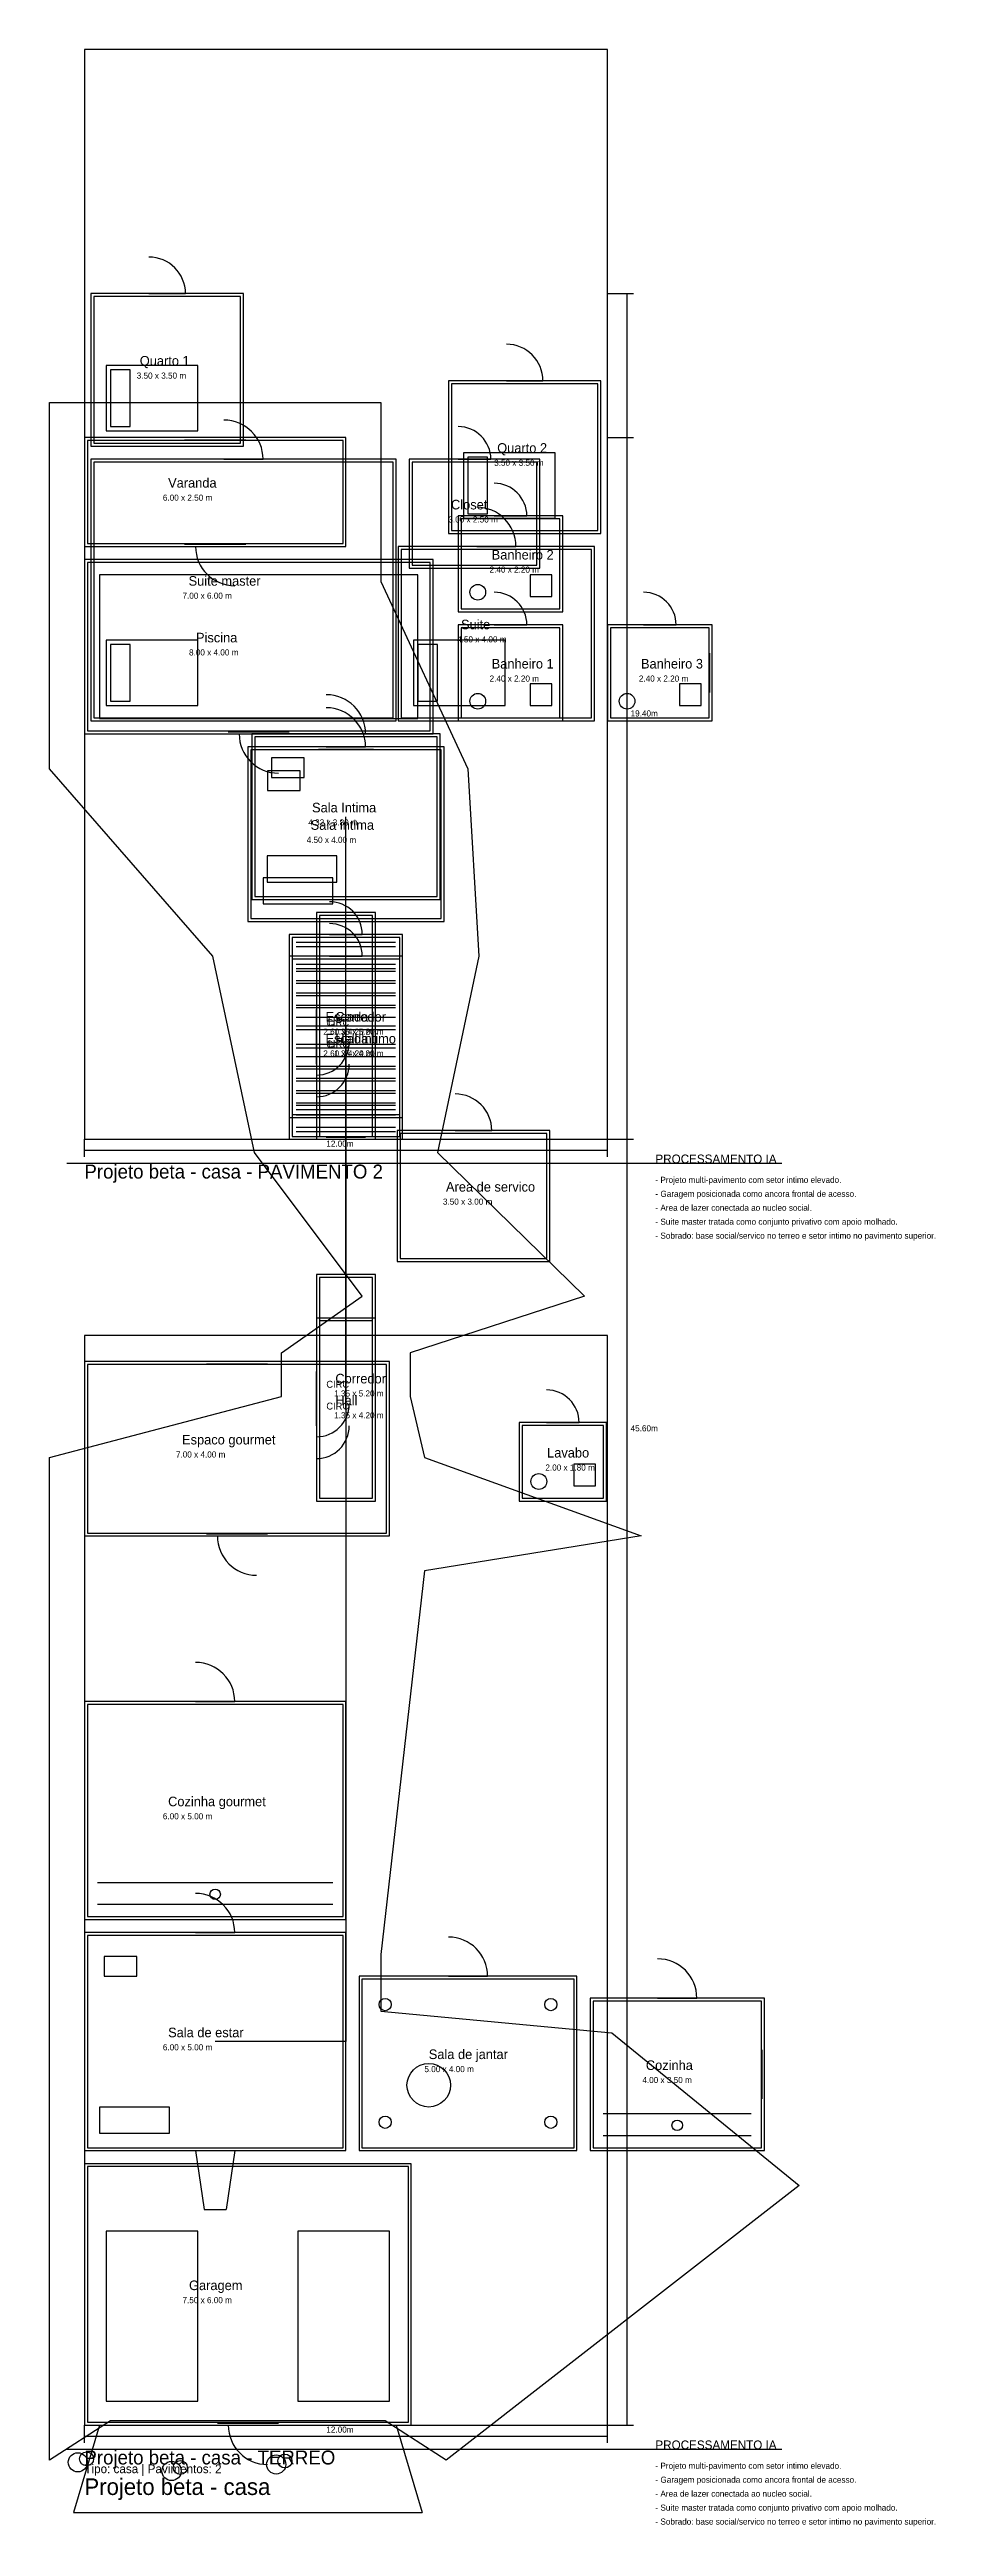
# Model space of a CAD drawing. Extents: x -0.8 to 19.5, y -2.3 to 54.5.
import ezdxf

# ---------------------------------------------------------------- set-up
doc = ezdxf.new("R2010")
doc.units = 0

msp = doc.modelspace()

# ---------------------------------------------------------------- linework, layer by layer
at = {"layer": 'CIRCULATION', "color": 8}
for p, q in [((6, 32.1), (6, 36.9)), ((6, 36.9), (6, 36.9)), ((6, 31.6), (6, 36.9)), ((6, 36.9), (6, 36.9)), ((6, 31.6), (6, 36.9)), ((6, 36.9), (6, 36.9)), ((6, 23.8), (6, 36.5)), ((6, 36.5), (6, 36.5)), ((6, 23.3), (6, 36.5)), ((6, 36.5), (6, 36.5)), ((6, 32.1), (6, 36.5)), ((6, 36.5), (6, 36.5)), ((6, 32.1), (6, 23.3)), ((6, 32.1), (6, 8.8)), ((6, 32.1), (6, 31.6)), ((6, 31.6), (6, 31.6)), ((6, 31.6), (6, 31.6)), ((6, 31.6), (6, 31.6)), ((6, 23.8), (6, 23.3)), ((6, 23.8), (6, 8.8)), ((6, 23.3), (6, 23.3)), ((6, 23.3), (6, 8.8)), ((6, 23.3), (6, 23.3)), ((6, 8.8), (3, 8.8)), ((6, 8.8), (3, 8.8)), ((6, 8.8), (3, 8.8))]:
    msp.add_line(p, q, dxfattribs=at)
at = {"layer": 'DIMS', "color": 1}
for p, q in [((12, 48.9), (12.6, 48.9)), ((12.45, 29.5), (12.45, 48.9)), ((12, 45.6), (12.6, 45.6)), ((12.45, 0), (12.45, 45.6)), ((0, 29.1), (0, 29.5)), ((0, 29.25), (12, 29.25)), ((12, 29.1), (12, 29.5)), ((12, 29.5), (12.6, 29.5)), ((0, -0.4), (0, 0)), ((12, -0.4), (12, 0)), ((12, 0), (12.6, 0)), ((0, -0.25), (12, -0.25))]:
    msp.add_line(p, q, dxfattribs=at)
at = {"layer": 'DOORS', "color": 1}
for p, q in [((1.48, 48.9), (2.32, 48.9)), ((9.68, 46.9), (10.52, 46.9)), ((3.2, 45.1), (4.1, 45.1)), ((8.575, 45.1), (9.325, 45.1)), ((9.4, 43.8), (10.15, 43.8)), ((2.55, 43.1), (3.45, 43.1)), ((9, 43.1), (9.9, 43.1)), ((9.4, 41.3), (10.15, 41.3)), ((12.825, 41.3), (13.575, 41.3)), ((3.55, 38.8), (4.45, 38.8)), ((5.55, 38.8), (6.45, 38.8)), ((5.55, 38.5), (6.45, 38.5)), ((5.625, 34.2), (6.375, 34.2)), ((5.625, 33.7), (6.375, 33.7)), ((5.325, 31.725), (5.325, 32.475)), ((5.325, 31.225), (5.325, 31.975)), ((8.505, 29.7), (9.345, 29.7)), ((5.325, 23.425), (5.325, 24.175)), ((5.325, 22.925), (5.325, 23.675)), ((10.6, 23), (11.35, 23)), ((3.05, 20.4), (3.95, 20.4)), ((2.55, 16.6), (3.45, 16.6)), ((2.55, 11.3), (3.45, 11.3)), ((8.35, 10.3), (9.25, 10.3)), ((13.15, 9.8), (14.05, 9.8)), ((3.3, 0), (4.2, 0))]:
    msp.add_line(p, q, dxfattribs=at)
at = {"layer": 'DOORS', "color": 6}
for centre, radius, start, end in [((1.48, 48.9), 0.84, 0, 90), ((9.68, 46.9), 0.84, 0, 90), ((3.2, 45.1), 0.9, 0, 90), ((8.575, 45.1), 0.75, 0, 90), ((9.4, 43.8), 0.75, 0, 90), ((9, 43.1), 0.9, 0, 90), ((3.45, 43.1), 0.9, 180, 270), ((9.4, 41.3), 0.75, 0, 90), ((12.825, 41.3), 0.75, 0, 90), ((5.55, 38.8), 0.9, 0, 90), ((5.55, 38.5), 0.9, 0, 90), ((4.45, 38.8), 0.9, 180, 270), ((5.625, 34.2), 0.75, 0, 90), ((5.625, 33.7), 0.75, 0, 90), ((5.325, 31.725), 0.75, 270, 360), ((5.325, 31.225), 0.75, 270, 360), ((8.505, 29.7), 0.84, 0, 90), ((5.325, 23.425), 0.75, 270, 360), ((10.6, 23), 0.75, 0, 90), ((5.325, 22.925), 0.75, 270, 360), ((3.95, 20.4), 0.9, 180, 270), ((2.55, 16.6), 0.9, 0, 90), ((2.55, 11.3), 0.9, 0, 90), ((8.35, 10.3), 0.9, 0, 90), ((13.15, 9.8), 0.9, 0, 90), ((4.2, 0), 0.9, 180, 270)]:
    msp.add_arc(centre, radius, start, end, dxfattribs=at)
at = {"layer": 'FIXTURES', "color": 4}
for p, q in [((10.725, 42.45), (10.225, 42.45)), ((10.225, 42.45), (10.225, 41.95)), ((10.725, 41.95), (10.725, 42.45)), ((10.225, 41.95), (10.725, 41.95)), ((10.725, 39.95), (10.225, 39.95)), ((10.225, 39.95), (10.225, 39.45)), ((10.725, 39.45), (10.725, 39.95)), ((14.15, 39.95), (13.65, 39.95)), ((13.65, 39.95), (13.65, 39.45)), ((14.15, 39.45), (14.15, 39.95)), ((10.225, 39.45), (10.725, 39.45)), ((13.65, 39.45), (14.15, 39.45)), ((11.725, 22.05), (11.225, 22.05)), ((11.225, 22.05), (11.225, 21.55)), ((11.725, 21.55), (11.725, 22.05)), ((11.225, 21.55), (11.725, 21.55))]:
    msp.add_line(p, q, dxfattribs=at)
at = {"layer": 'FIXTURES', "color": 3}
for p, q in [((0.3, 12.45), (5.7, 12.45)), ((0.3, 11.95), (5.7, 11.95)), ((11.9, 7.15), (15.3, 7.15)), ((11.9, 6.65), (15.3, 6.65))]:
    msp.add_line(p, q, dxfattribs=at)
at = {"layer": 'FIXTURES', "color": 2}
for centre in [(9.025, 42.05), (9.025, 39.55), (12.45, 39.55), (10.425, 21.65)]:
    msp.add_circle(centre, 0.18, dxfattribs=at)
at = {"layer": 'FIXTURES', "color": 1}
for centre in [(3, 12.18), (13.6, 6.88)]:
    msp.add_circle(centre, 0.12, dxfattribs=at)
at = {"layer": 'FURNITURE', "color": 6}
for p, q in [((2.6, 47.25), (0.5, 47.25)), ((0.5, 47.25), (0.5, 45.75)), ((2.6, 45.75), (2.6, 47.25)), ((0.5, 45.75), (2.6, 45.75)), ((10.8, 45.25), (8.7, 45.25)), ((8.7, 45.25), (8.7, 43.75)), ((10.8, 43.75), (10.8, 45.25)), ((8.7, 43.75), (10.8, 43.75)), ((2.6, 40.95), (0.5, 40.95)), ((0.5, 40.95), (0.5, 39.45)), ((2.6, 39.45), (2.6, 40.95)), ((9.65, 40.95), (7.55, 40.95)), ((7.55, 40.95), (7.55, 39.45)), ((9.65, 39.45), (9.65, 40.95)), ((0.5, 39.45), (2.6, 39.45)), ((7.55, 39.45), (9.65, 39.45)), ((5.04, 38.25), (4.29, 38.25)), ((4.29, 38.25), (4.29, 37.8)), ((5.04, 37.8), (5.04, 38.25)), ((4.95, 37.95), (4.2, 37.95)), ((4.2, 37.95), (4.2, 37.5)), ((4.29, 37.8), (5.04, 37.8)), ((4.95, 37.5), (4.95, 37.95)), ((4.2, 37.5), (4.95, 37.5)), ((5.79, 36), (4.19, 36)), ((4.19, 36), (4.19, 35.4)), ((5.79, 35.4), (5.79, 36)), ((5.7, 35.5), (4.1, 35.5)), ((4.1, 35.5), (4.1, 34.9)), ((4.19, 35.4), (5.79, 35.4)), ((5.7, 34.9), (5.7, 35.5)), ((4.1, 34.9), (5.7, 34.9)), ((1.2, 10.75), (0.45, 10.75)), ((0.45, 10.75), (0.45, 10.3)), ((0.45, 10.3), (1.2, 10.3)), ((1.2, 10.3), (1.2, 10.75)), ((1.95, 7.3), (0.35, 7.3)), ((0.35, 7.3), (0.35, 6.7)), ((1.95, 6.7), (1.95, 7.3)), ((0.35, 6.7), (1.95, 6.7))]:
    msp.add_line(p, q, dxfattribs=at)
at = {"layer": 'FURNITURE', "color": 8}
for p, q in [((1.05, 47.15), (0.6, 47.15)), ((0.6, 47.15), (0.6, 45.85)), ((1.05, 45.85), (1.05, 47.15)), ((0.6, 45.85), (1.05, 45.85)), ((9.25, 45.15), (8.8, 45.15)), ((8.8, 45.15), (8.8, 43.85)), ((9.25, 43.85), (9.25, 45.15)), ((8.8, 43.85), (9.25, 43.85)), ((1.05, 40.85), (0.6, 40.85)), ((0.6, 40.85), (0.6, 39.55)), ((1.05, 39.55), (1.05, 40.85)), ((8.1, 40.85), (7.65, 40.85)), ((7.65, 40.85), (7.65, 39.55)), ((8.1, 39.55), (8.1, 40.85)), ((0.6, 39.55), (1.05, 39.55)), ((7.65, 39.55), (8.1, 39.55))]:
    msp.add_line(p, q, dxfattribs=at)
at = {"layer": 'FURNITURE', "color": 5}
for p, q in [((2.6, 4.45), (0.5, 4.45)), ((0.5, 4.45), (0.5, 0.55)), ((2.6, 0.55), (2.6, 4.45)), ((7, 4.45), (4.9, 4.45)), ((4.9, 4.45), (4.9, 0.55)), ((7, 0.55), (7, 4.45)), ((0.5, 0.55), (2.6, 0.55)), ((4.9, 0.55), (7, 0.55))]:
    msp.add_line(p, q, dxfattribs=at)
at = {"layer": 'FURNITURE', "color": 2}
for centre, radius in [((6.9, 9.65), 0.14), ((10.7, 9.65), 0.14), ((7.9, 7.8), 0.5), ((6.9, 6.95), 0.14), ((10.7, 6.95), 0.14)]:
    msp.add_circle(centre, radius, dxfattribs=at)
at = {"layer": 'GUIDES', "color": 9}
for p, q in [((-0.4, 28.95), (16, 28.95)), ((-0.4, -0.55), (16, -0.55))]:
    msp.add_line(p, q, dxfattribs=at)
at = {"layer": 'LANDSCAPE', "color": 4}
for p, q in [((7.65, 42.45), (0.35, 42.45)), ((0.35, 42.45), (0.35, 39.15)), ((7.65, 39.15), (7.65, 42.45)), ((0.35, 39.15), (7.65, 39.15))]:
    msp.add_line(p, q, dxfattribs=at)
at = {"layer": 'LANDSCAPE', "color": 3}
for p, q in [((2.55, 6.3), (2.75, 4.95)), ((3.45, 6.3), (3.25, 4.95)), ((2.75, 4.95), (3.25, 4.95))]:
    msp.add_line(p, q, dxfattribs=at)
at = {"layer": 'LANDSCAPE', "color": 2}
for p, q in [((0.35, 0), (-0.25, -2)), ((7.15, 0), (7.75, -2)), ((-0.25, -2), (7.75, -2))]:
    msp.add_line(p, q, dxfattribs=at)
at = {"layer": 'LANDSCAPE', "color": 3}
for centre, radius in [((-0.15, -0.85), 0.22), ((0.05, -0.77), 0.16), ((2, -1.05), 0.22), ((2.2, -0.97), 0.16), ((4.4, -0.9), 0.22), ((4.6, -0.82), 0.16)]:
    msp.add_circle(centre, radius, dxfattribs=at)
at = {"layer": 'OUTLINE', "color": 3}
for p, q in [((-0.8, 42.3), (-0.8, 46.4)), ((-0.8, 46.4), (6.8, 46.4)), ((6.8, 46.4), (6.8, 42.3)), ((-0.8, 38), (-0.8, 42.3)), ((6.8, 42.3), (8.8, 38)), ((2.95, 33.7), (-0.8, 38)), ((8.8, 38), (9.05, 33.7)), ((3.9, 29.2), (2.95, 33.7)), ((9.05, 33.7), (8.1, 29.2)), ((6.375, 25.9), (3.9, 29.2)), ((8.1, 29.2), (11.475, 25.9)), ((4.525, 24.6), (6.375, 25.9)), ((11.475, 25.9), (7.475, 24.6)), ((4.525, 23.6), (4.525, 24.6)), ((7.475, 24.6), (7.475, 23.6)), ((-0.8, 22.2), (4.525, 23.6)), ((7.475, 23.6), (7.8, 22.2)), ((-0.8, 20.4), (-0.8, 22.2)), ((7.8, 22.2), (12.775, 20.4)), ((-0.8, 19.6), (-0.8, 20.4)), ((12.775, 20.4), (7.8, 19.6)), ((-0.8, 10.8), (-0.8, 19.6)), ((7.8, 19.6), (6.8, 10.8)), ((-0.8, 9.5), (-0.8, 10.8)), ((6.8, 10.8), (6.8, 9.5)), ((-0.8, 9), (-0.8, 9.5)), ((6.8, 9.5), (12.1, 9)), ((-0.8, 5.5), (-0.8, 9)), ((12.1, 9), (16.4, 5.5)), ((-0.8, -0.8), (-0.8, 5.5)), ((16.4, 5.5), (8.3, -0.8)), ((0.6, 0.1), (-0.8, -0.8)), ((6.9, 0.1), (0.6, 0.1)), ((8.3, -0.8), (6.9, 0.1))]:
    msp.add_line(p, q, dxfattribs=at)
at = {"layer": 'PLOT', "color": 8}
for p, q in [((12, 54.5), (0, 54.5)), ((0, 54.5), (0, 29.5)), ((12, 29.5), (12, 54.5)), ((0, 29.5), (12, 29.5)), ((12, 25), (0, 25)), ((0, 25), (0, 0)), ((12, 0), (12, 25)), ((0, 0), (12, 0))]:
    msp.add_line(p, q, dxfattribs=at)
at = {"layer": 'STAIRS', "color": 4}
for p, q in [((4.86, 34.02), (7.14, 34.02)), ((4.86, 33.92), (7.14, 33.92)), ((4.86, 33.64), (7.14, 33.64)), ((4.86, 33.52), (7.14, 33.52)), ((4.86, 33.42), (7.14, 33.42)), ((4.86, 33.36), (7.14, 33.36)), ((4.86, 33.14), (7.14, 33.14)), ((4.86, 33.08), (7.14, 33.08)), ((4.86, 32.86), (7.14, 32.86)), ((4.86, 32.8), (7.14, 32.8)), ((4.86, 32.58), (7.14, 32.58)), ((4.86, 32.52), (7.14, 32.52)), ((4.86, 32.3), (7.14, 32.3)), ((4.86, 32.02), (7.14, 32.02)), ((4.86, 31.68), (7.14, 31.68)), ((4.86, 31.4), (7.14, 31.4)), ((4.86, 31.18), (7.14, 31.18)), ((4.86, 31.12), (7.14, 31.12)), ((4.86, 30.9), (7.14, 30.9)), ((4.86, 30.84), (7.14, 30.84)), ((4.86, 30.62), (7.14, 30.62)), ((4.86, 30.56), (7.14, 30.56)), ((4.86, 30.34), (7.14, 30.34)), ((4.86, 30.28), (7.14, 30.28)), ((4.86, 30.18), (7.14, 30.18)), ((4.86, 30.06), (7.14, 30.06)), ((4.86, 29.78), (7.14, 29.78)), ((4.86, 29.68), (7.14, 29.68))]:
    msp.add_line(p, q, dxfattribs=at)
at = {"layer": 'STAIRS', "color": 1}
for p, q in [((4.86, 32.1), (7.14, 32.1)), ((4.86, 31.6), (7.14, 31.6))]:
    msp.add_line(p, q, dxfattribs=at)
at = {"layer": 'WALLS', "color": 7}
for p, q in [((3.65, 48.9), (0.15, 48.9)), ((0.15, 48.9), (0.15, 45.4)), ((3.65, 45.4), (3.65, 48.9)), ((11.85, 46.9), (8.35, 46.9)), ((8.35, 46.9), (8.35, 43.4)), ((11.85, 43.4), (11.85, 46.9)), ((6, 45.6), (0, 45.6)), ((0, 45.6), (0, 43.1)), ((6, 43.1), (6, 45.6)), ((0.15, 45.4), (3.65, 45.4)), ((7.15, 45.1), (0.15, 45.1)), ((0.15, 45.1), (0.15, 39.1)), ((7.15, 39.1), (7.15, 45.1)), ((10.45, 45.1), (7.45, 45.1)), ((7.45, 45.1), (7.45, 42.6)), ((10.45, 42.6), (10.45, 45.1)), ((10.975, 43.8), (8.575, 43.8)), ((8.575, 43.8), (8.575, 41.6)), ((10.975, 41.6), (10.975, 43.8)), ((8.35, 43.4), (11.85, 43.4)), ((0, 43.1), (6, 43.1)), ((8, 42.8), (0, 42.8)), ((0, 42.8), (0, 38.8)), ((11.7, 43.1), (7.2, 43.1)), ((7.2, 43.1), (7.2, 39.1)), ((8, 38.8), (8, 42.8)), ((11.7, 39.1), (11.7, 43.1)), ((7.45, 42.6), (10.45, 42.6)), ((8.575, 41.6), (10.975, 41.6)), ((10.975, 41.3), (8.575, 41.3)), ((8.575, 41.3), (8.575, 39.1)), ((10.975, 39.1), (10.975, 41.3)), ((14.4, 41.3), (12, 41.3)), ((12, 41.3), (12, 39.1)), ((14.4, 39.1), (14.4, 41.3)), ((0, 38.8), (8, 38.8)), ((0.15, 39.1), (7.15, 39.1)), ((8.16, 38.8), (3.84, 38.8)), ((3.84, 38.8), (3.84, 35)), ((7.2, 39.1), (11.7, 39.1)), ((8.16, 35), (8.16, 38.8)), ((8.575, 39.1), (10.975, 39.1)), ((12, 39.1), (14.4, 39.1)), ((8.25, 38.5), (3.75, 38.5)), ((3.75, 38.5), (3.75, 34.5)), ((8.25, 34.5), (8.25, 38.5)), ((3.84, 35), (8.16, 35)), ((6.675, 34.7), (5.325, 34.7)), ((5.325, 34.7), (5.325, 29.5)), ((6.675, 29.5), (6.675, 34.7)), ((3.75, 34.5), (8.25, 34.5)), ((7.3, 34.2), (4.7, 34.2)), ((4.7, 34.2), (4.7, 30)), ((7.3, 30), (7.3, 34.2)), ((7.3, 33.7), (4.7, 33.7)), ((4.7, 33.7), (4.7, 29.5)), ((6.675, 33.7), (5.325, 33.7)), ((5.325, 33.7), (5.325, 29.5)), ((6.675, 29.5), (6.675, 33.7)), ((7.3, 29.5), (7.3, 33.7)), ((4.7, 30), (7.3, 30)), ((10.675, 29.7), (7.175, 29.7)), ((7.175, 29.7), (7.175, 26.7)), ((10.675, 26.7), (10.675, 29.7)), ((4.7, 29.5), (7.3, 29.5)), ((5.325, 29.5), (6.675, 29.5)), ((5.325, 29.5), (6.675, 29.5)), ((6.675, 26.4), (5.325, 26.4)), ((5.325, 26.4), (5.325, 21.2)), ((6.675, 21.2), (6.675, 26.4)), ((7.175, 26.7), (10.675, 26.7)), ((6.675, 25.4), (5.325, 25.4)), ((5.325, 25.4), (5.325, 21.2)), ((6.675, 21.2), (6.675, 25.4)), ((7, 24.4), (0, 24.4)), ((0, 24.4), (0, 20.4)), ((7, 20.4), (7, 24.4)), ((11.975, 23), (9.975, 23)), ((9.975, 23), (9.975, 21.2)), ((11.975, 21.2), (11.975, 23)), ((5.325, 21.2), (6.675, 21.2)), ((5.325, 21.2), (6.675, 21.2)), ((9.975, 21.2), (11.975, 21.2)), ((0, 20.4), (7, 20.4)), ((6, 16.6), (0, 16.6)), ((0, 16.6), (0, 11.6)), ((6, 11.6), (6, 16.6)), ((0, 11.6), (6, 11.6)), ((6, 11.3), (0, 11.3)), ((0, 11.3), (0, 6.3)), ((6, 6.3), (6, 11.3)), ((11.3, 10.3), (6.3, 10.3)), ((6.3, 10.3), (6.3, 6.3)), ((11.3, 6.3), (11.3, 10.3)), ((15.6, 9.8), (11.6, 9.8)), ((11.6, 9.8), (11.6, 6.3)), ((15.6, 6.3), (15.6, 9.8)), ((0, 6.3), (6, 6.3)), ((6.3, 6.3), (11.3, 6.3)), ((11.6, 6.3), (15.6, 6.3)), ((7.5, 6), (0, 6)), ((0, 6), (0, 0)), ((7.5, 0), (7.5, 6)), ((0, 0), (7.5, 0))]:
    msp.add_line(p, q, dxfattribs=at)
at = {"layer": 'WALLS_INNER', "color": 8}
for p, q in [((3.583, 48.832), (0.217, 48.832)), ((0.217, 48.832), (0.217, 45.468)), ((3.583, 45.468), (3.583, 48.832)), ((11.782, 46.832), (8.418, 46.832)), ((8.418, 46.832), (8.418, 43.468)), ((11.782, 43.468), (11.782, 46.832)), ((5.933, 45.532), (0.068, 45.532)), ((0.068, 45.532), (0.068, 43.168)), ((0.217, 45.468), (3.583, 45.468)), ((5.933, 43.168), (5.933, 45.532)), ((7.083, 45.032), (0.217, 45.032)), ((0.217, 45.032), (0.217, 39.168)), ((7.083, 39.168), (7.083, 45.032)), ((10.382, 45.032), (7.518, 45.032)), ((7.518, 45.032), (7.518, 42.668)), ((10.382, 42.668), (10.382, 45.032)), ((8.418, 43.468), (11.782, 43.468)), ((10.907, 43.733), (8.643, 43.733)), ((8.643, 43.733), (8.643, 41.668)), ((10.907, 41.668), (10.907, 43.733)), ((0.068, 43.168), (5.933, 43.168)), ((7.933, 42.732), (0.068, 42.732)), ((0.068, 42.732), (0.068, 38.867)), ((11.632, 43.032), (7.268, 43.032)), ((7.268, 43.032), (7.268, 39.168)), ((7.518, 42.668), (10.382, 42.668)), ((7.933, 38.867), (7.933, 42.732)), ((11.632, 39.168), (11.632, 43.032)), ((8.643, 41.668), (10.907, 41.668)), ((10.907, 41.233), (8.643, 41.233)), ((8.643, 41.233), (8.643, 39.168)), ((10.907, 39.168), (10.907, 41.233)), ((14.332, 41.233), (12.068, 41.233)), ((12.068, 41.233), (12.068, 39.168)), ((14.332, 39.168), (14.332, 41.233)), ((0.068, 38.867), (7.933, 38.867)), ((0.217, 39.168), (7.083, 39.168)), ((8.092, 38.732), (3.907, 38.732)), ((3.907, 38.732), (3.907, 35.068)), ((7.268, 39.168), (11.632, 39.168)), ((8.092, 35.068), (8.092, 38.732)), ((8.643, 39.168), (10.907, 39.168)), ((12.068, 39.168), (14.332, 39.168)), ((8.182, 38.432), (3.817, 38.432)), ((3.817, 38.432), (3.817, 34.568)), ((8.182, 34.568), (8.182, 38.432)), ((3.907, 35.068), (8.092, 35.068)), ((3.817, 34.568), (8.182, 34.568)), ((7.233, 34.133), (4.768, 34.133)), ((4.768, 34.133), (4.768, 30.067)), ((6.608, 34.633), (5.393, 34.633)), ((5.393, 34.633), (5.393, 29.567)), ((6.608, 29.567), (6.608, 34.633)), ((7.233, 30.067), (7.233, 34.133)), ((7.233, 33.633), (4.768, 33.633)), ((4.768, 33.633), (4.768, 29.567)), ((6.608, 33.633), (5.393, 33.633)), ((5.393, 33.633), (5.393, 29.567)), ((6.608, 29.567), (6.608, 33.633)), ((7.233, 29.567), (7.233, 33.633)), ((4.768, 30.067), (7.233, 30.067)), ((4.768, 29.567), (7.233, 29.567)), ((5.393, 29.567), (6.608, 29.567)), ((5.393, 29.567), (6.608, 29.567)), ((10.607, 29.633), (7.242, 29.633)), ((7.242, 29.633), (7.242, 26.767)), ((10.607, 26.767), (10.607, 29.633)), ((7.242, 26.767), (10.607, 26.767)), ((6.608, 26.332), (5.393, 26.332)), ((5.393, 26.332), (5.393, 21.267)), ((6.608, 21.267), (6.608, 26.332)), ((6.608, 25.332), (5.393, 25.332)), ((5.393, 25.332), (5.393, 21.267)), ((6.608, 21.267), (6.608, 25.332)), ((6.933, 24.332), (0.068, 24.332)), ((0.068, 24.332), (0.068, 20.467)), ((6.933, 20.467), (6.933, 24.332)), ((11.907, 22.933), (10.043, 22.933)), ((10.043, 22.933), (10.043, 21.267)), ((11.907, 21.267), (11.907, 22.933)), ((5.393, 21.267), (6.608, 21.267)), ((5.393, 21.267), (6.608, 21.267)), ((10.043, 21.267), (11.907, 21.267)), ((0.068, 20.467), (6.933, 20.467)), ((5.933, 16.533), (0.068, 16.533)), ((0.068, 16.533), (0.068, 11.668)), ((5.933, 11.668), (5.933, 16.533)), ((0.068, 11.668), (5.933, 11.668)), ((5.933, 11.232), (0.068, 11.232)), ((0.068, 11.232), (0.068, 6.367)), ((5.933, 6.367), (5.933, 11.232)), ((11.232, 10.232), (6.367, 10.232)), ((6.367, 10.232), (6.367, 6.367)), ((11.232, 6.367), (11.232, 10.232)), ((15.532, 9.732), (11.668, 9.732)), ((11.668, 9.732), (11.668, 6.367)), ((15.532, 6.367), (15.532, 9.732)), ((0.068, 6.367), (5.933, 6.367)), ((6.367, 6.367), (11.232, 6.367)), ((11.668, 6.367), (15.532, 6.367)), ((7.433, 5.933), (0.068, 5.933)), ((0.068, 5.933), (0.068, 0.068)), ((7.433, 0.068), (7.433, 5.933)), ((0.068, 0.068), (7.433, 0.068))]:
    msp.add_line(p, q, dxfattribs=at)
at = {"layer": 'WINDOWS', "color": 5}
for p, q in [((2.3, 45.55), (3.7, 45.55)), ((2.3, 43.15), (3.7, 43.15)), ((14.35, 39.75), (14.35, 40.65)), ((3.3, 38.85), (4.7, 38.85)), ((5.37, 38.45), (6.63, 38.45)), ((5.55, 29.55), (6.45, 29.55)), ((5.55, 29.55), (6.45, 29.55)), ((5.55, 29.55), (6.45, 29.55)), ((2.8, 24.35), (4.2, 24.35)), ((2.8, 20.45), (4.2, 20.45)), ((15.55, 7.49), (15.55, 8.61)), ((3.05, 0.05), (4.45, 0.05))]:
    msp.add_line(p, q, dxfattribs=at)

# ---------------------------------------------------------------- texts
at = {"layer": 'DIMS', "color": 1}
for s, p in [('19.40m', (12.53, 39.2)), ('12.00m', (5.55, 29.33)), ('45.60m', (12.53, 22.8)), ('12.00m', (5.55, -0.17))]:
    msp.add_text(s, height=0.14, dxfattribs=at).set_placement(p)
at = {"layer": 'STAIRS', "color": 1}
for p in [(5.584, 32.1), (5.584, 31.6)]:
    msp.add_text('UP', height=0.18, dxfattribs=at).set_placement(p)
at = {"layer": 'TEXT', "color": 2}
for s, height, p in [('Quarto 1', 0.22, (1.27, 47.25)), ('Quarto 2', 0.22, (9.47, 45.25)), ('Varanda', 0.22, (1.92, 44.45)), ('Closet', 0.22, (8.41, 43.95)), ('Banheiro 2', 0.22, (9.343, 42.8)), ('Suite master', 0.22, (2.39, 42.2)), ('Piscina', 0.22, (2.56, 40.9)), ('Suite', 0.22, (8.64, 41.2)), ('Banheiro 1', 0.22, (9.343, 40.3)), ('Banheiro 3', 0.22, (12.768, 40.3)), ('Sala Intima', 0.22, (5.222, 37)), ('Sala intima', 0.22, (5.19, 36.6)), ('Escada', 0.22, (5.532, 32.2)), ('Corredor', 0.22, (5.757, 32.2)), ('Escada', 0.22, (5.532, 31.7)), ('Hall Intimo', 0.22, (5.757, 31.7)), ('Area de servico', 0.22, (8.295, 28.3)), ('Corredor', 0.22, (5.757, 23.9)), ('Hall', 0.22, (5.757, 23.4)), ('Espaco gourmet', 0.22, (2.24, 22.5)), ('Lavabo', 0.22, (10.615, 22.2)), ('Cozinha gourmet', 0.22, (1.92, 14.2)), ('Sala de estar', 0.22, (1.92, 8.9)), ('Sala de jantar', 0.22, (7.9, 8.4)), ('Cozinha', 0.22, (12.88, 8.15)), ('Garagem', 0.22, (2.4, 3.1)), ('Projeto beta - casa', 0.38, (0, -1.6))]:
    msp.add_text(s, height=height, dxfattribs=at).set_placement(p)
at = {"layer": 'TEXT', "color": 8}
for s, height, p in [('3.50 x 3.50 m', 0.14, (1.2, 46.95)), ('3.50 x 3.50 m', 0.14, (9.4, 44.95)), ('6.00 x 2.50 m', 0.14, (1.8, 44.15)), ('3.00 x 2.50 m', 0.14, (8.35, 43.65)), ('2.40 x 2.20 m', 0.14, (9.295, 42.5)), ('7.00 x 6.00 m', 0.14, (2.25, 41.9)), ('4.50 x 4.00 m', 0.14, (8.55, 40.9)), ('8.00 x 4.00 m', 0.14, (2.4, 40.6)), ('2.40 x 2.20 m', 0.14, (9.295, 40)), ('2.40 x 2.20 m', 0.14, (12.72, 40)), ('4.50 x 4.00 m', 0.14, (5.1, 36.3)), ('4.32 x 3.80 m', 0.14, (5.136, 36.7)), ('2.60 x 4.20 m', 0.14, (5.48, 31.9)), ('1.35 x 5.20 m', 0.14, (5.73, 31.9)), ('2.60 x 4.20 m', 0.14, (5.48, 31.4)), ('1.35 x 4.20 m', 0.14, (5.73, 31.4)), ('- Projeto multi-pavimento com setor intimo elevado.', 0.14, (13.1, 28.5)), ('3.50 x 3.00 m', 0.14, (8.225, 28)), ('- Garagem posicionada como ancora frontal de acesso.', 0.14, (13.1, 28.18)), ('- Area de lazer conectada ao nucleo social.', 0.14, (13.1, 27.86)), ('- Suite master tratada como conjunto privativo com apoio molhado.', 0.14, (13.1, 27.54)), ('- Sobrado: base social/servico no terreo e setor intimo no pavimento superior.', 0.14, (13.1, 27.22)), ('1.35 x 5.20 m', 0.14, (5.73, 23.6)), ('1.35 x 4.20 m', 0.14, (5.73, 23.1)), ('7.00 x 4.00 m', 0.14, (2.1, 22.2)), ('2.00 x 1.80 m', 0.14, (10.575, 21.9)), ('6.00 x 5.00 m', 0.14, (1.8, 13.9)), ('6.00 x 5.00 m', 0.14, (1.8, 8.6)), ('5.00 x 4.00 m', 0.14, (7.8, 8.1)), ('4.00 x 3.50 m', 0.14, (12.8, 7.85)), ('7.50 x 6.00 m', 0.14, (2.25, 2.8)), ('Tipo: casa | Pavimentos: 2', 0.2, (0, -1.1)), ('- Projeto multi-pavimento com setor intimo elevado.', 0.14, (13.1, -1)), ('- Garagem posicionada como ancora frontal de acesso.', 0.14, (13.1, -1.32)), ('- Area de lazer conectada ao nucleo social.', 0.14, (13.1, -1.64)), ('- Suite master tratada como conjunto privativo com apoio molhado.', 0.14, (13.1, -1.96)), ('- Sobrado: base social/servico no terreo e setor intimo no pavimento superior.', 0.14, (13.1, -2.28))]:
    msp.add_text(s, height=height, dxfattribs=at).set_placement(p)
at = {"layer": 'TEXT', "color": 5}
for s, height, p in [('CIRC', 0.16, (5.55, 32.1)), ('CIRC', 0.16, (5.55, 31.6)), ('PROCESSAMENTO IA', 0.2, (13.1, 28.95)), ('CIRC', 0.16, (5.55, 23.8)), ('CIRC', 0.16, (5.55, 23.3)), ('PROCESSAMENTO IA', 0.2, (13.1, -0.55))]:
    msp.add_text(s, height=height, dxfattribs=at).set_placement(p)
at = {"layer": 'TEXT', "color": 3}
for s, p in [('Projeto beta - casa - PAVIMENTO 2', (0, 28.6)), ('Projeto beta - casa - TERREO', (0, -0.9))]:
    msp.add_text(s, height=0.32, dxfattribs=at).set_placement(p)

doc.saveas('drawing.dxf')
